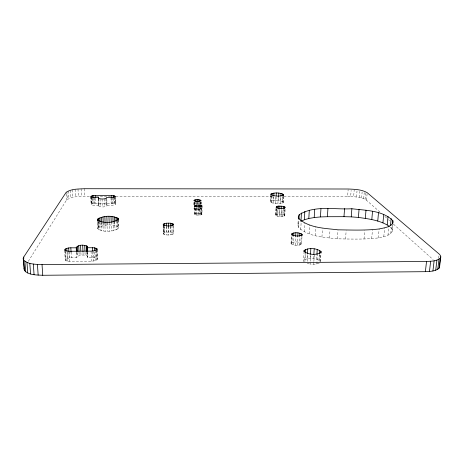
<?xml version="1.0" encoding="UTF-8"?>
<svg xmlns="http://www.w3.org/2000/svg" width="464" height="464" viewBox="0 0 464 464"><rect width="100%" height="100%" fill="white"/><g stroke="black" fill="none" stroke-linecap="round" stroke-linejoin="round"><path stroke-width="0.35" stroke-dasharray="2.32 1.74" d="M193.882 204.868L193.906 200.541M194.126 204.496L194.149 200.181M198.795 207.576L201.132 208.458L199.039 209.357L196.191 209.363L194.19 208.846L194.196 207.402M194.213 204.514L194.236 200.9M202.066 205.97L201.985 214.119L200.999 214.855L198.372 215.163L195.669 214.867L194.486 214.136L194.532 205.981M194.828 214.536L194.874 206.364M194.868 204.914L194.88 202.756M195.008 209.154L195.019 207.71M195.037 204.09L195.06 201.202M194.486 214.136L195.501 213.411L195.547 206.637M195.669 214.867L195.727 206.677M195.999 203.992L196.005 202.559M196.191 209.363L196.202 207.913M196.226 204.293L196.249 201.399M195.501 213.411L196.661 213.185L196.701 207.779M196.893 215.087L196.951 206.892M197.397 203.916L197.409 202.484M197.623 209.438L197.635 207.988M197.664 204.369L197.681 201.475M196.661 213.185L198.105 213.104L198.145 207.698M198.372 215.163L198.435 206.967M198.824 203.992L198.836 202.553M199.039 209.357L199.05 207.913M199.079 204.293L199.102 201.399M201.985 214.119L199.566 213.185L199.613 207.773M199.833 215.081L199.897 207.57M200.001 204.189L200.013 202.756M200.17 209.148L200.181 207.704M200.216 204.09L200.239 201.196M200.825 204.491L200.866 200.175M200.784 213.399L200.842 207.309M200.947 204.508L200.976 200.9M200.999 214.855L201.069 206.671M201.173 204.137L201.208 200.541M201.637 213.724L201.701 206.944M201.753 214.525L201.834 206.358M301.542 244.232L301.559 243.571C298.688 241.541 294.211 241.297 291.119 242.974L291.061 243.629C293.921 245.694 298.462 245.943 301.542 244.232L302.064 234.975M97.811 228.758L97.829 228.143C103.368 224.135 112.862 223.781 118.633 227.453L118.674 228.068C113.268 232.209 103.46 232.574 97.811 228.758L97.469 219.924M283.481 196.591L283.127 202.745C279.287 204.311 274.236 204.241 270.634 202.113L270.947 194.515M270.634 202.113L271.034 195.286M271.486 202.751L271.8 195.129M270.779 201.48L271.834 200.964L272.032 196.162M273.139 203.273L273.458 195.634M271.834 200.964L273.621 200.622L273.795 196.51M275.361 203.626L275.686 195.97M273.621 200.622L275.981 200.494L276.155 196.388M275.715 215.354L275.807 214.861C278.562 213.649 282.274 213.73 284.855 215.337L284.792 215.835C282.037 217.071 278.284 216.99 275.715 215.354L276.068 207.222M275.807 214.861L276.126 207.425M276.347 215.853L276.701 207.704M276.561 214.455L276.799 209.061M277.907 203.76L278.249 196.098M277.553 216.259L277.913 208.092M277.861 214.182L278.069 209.467M283.22 202.107L282.338 201.475L278.481 200.622L278.632 197.194M279.171 216.531L279.537 208.359M279.572 214.078L279.786 209.368M280.297 203.626L280.645 195.976M280.679 200.964L280.865 196.846M281.016 216.63L281.393 208.452M281.393 214.171L281.613 209.461M282.1 203.267L282.454 195.634M282.338 201.475L282.559 196.661M283.127 202.745L283.481 195.129M282.75 216.526L283.133 208.353M282.999 214.443L283.249 209.049M284.049 216.241L284.438 208.087M284.206 214.844L284.461 209.438M284.792 215.835L285.18 207.692M291.061 243.629L291.537 234.39M291.119 242.974L291.595 233.757M291.839 244.284L292.314 235.022M293.265 244.824L293.747 235.538M295.15 245.178L295.643 235.88M392.95 223.457L392.167 231.461C389.424 236.228 383.148 236.727 378.317 237.899C364.756 239.615 351.022 239.024 337.386 238.832C324.232 237.232 308.722 236.971 298.538 227.395L297.9 225.162L298.207 219.495M297.285 245.299L297.789 236.002M298.538 227.395L299.002 218.805M299.263 245.154L299.779 235.863M300.73 229.674L301.211 220.992M300.73 244.777L301.252 235.503M304.332 231.838L304.836 223.074M304.111 251.482L303.537 261.4L303.566 260.263C308.421 257.271 315.787 257.909 320.328 261.267L320.792 254.197M304.842 259.33L305.167 253.704M304.883 261.829L305.422 252.578M307.133 258.692L307.383 254.487M307.313 261.331L307.777 253.477M309.186 233.827L309.714 224.988M310.236 258.442L310.445 254.945M319.168 263.372L313.699 264.3L310.248 264.091L310.381 261.945M310.422 261.232L310.857 254.075M313.594 258.639L313.815 255.142M315.12 235.579L315.677 226.681M313.699 264.3L313.832 262.154M313.879 261.435L314.279 254.997M316.616 259.237L316.883 255.026M316.86 264.039L317.498 254.028M318.965 260.142L319.331 254.51M319.307 261.232L319.818 253.39M321.941 237.04L322.486 228.775M320.438 261.708L321.042 252.474M329.44 238.142L329.968 230.538M337.386 238.832L337.995 230.515M283.875 196.289L347.629 196.301L348.133 189.672M345.529 239.047L346.167 230.724M347.629 196.301L350.674 196.376L351.132 190.408M379.987 212.1L365.388 199.317L361.636 197.954L353.661 196.591L354.189 189.962M356.532 196.939L357.013 190.959M359.217 197.397L359.704 191.406M361.636 197.954L362.129 191.945M363.718 198.598L364.223 192.572M365.388 199.317L366.009 191.922M366.56 200.1L367.076 194.022M364.025 238.948L364.733 230.649M371.687 238.653L372.482 229.68M378.317 237.899L379.134 228.961M383.78 236.733L384.621 227.853M387.968 235.236L388.82 226.415M390.792 233.456L391.645 224.709M392.167 231.461L392.387 225.73M438.666 258.297L439.008 255.473M87.748 256.778L87.592 256.093C84.425 254.562 78.602 254.202 76.722 257.746C72.981 258.117 68.249 256.888 65.157 259.625L65.25 260.333L66.143 260.907L69.745 261.418L91.472 261.249L95.485 260.681L97.486 259.382L97.301 258.686L94.778 257.752L87.418 257.665L87.748 256.778L87.563 252.52M98.356 197.966L98.989 206.416C101.512 207.135 104.644 207.35 106.917 205.871L106.848 197.455M98.658 205.877L98.664 199.607M297.9 225.162L298.764 223.126L300.417 221.763M28.316 261.331L66.456 200.187C73.005 195.437 82.041 196.591 89.72 196.255M163.142 225.278L163.218 233.549L163.589 234.152L166.309 234.975L170.346 234.958L173.107 234.111L173.513 233.502L173.478 224.553M163.218 233.549L164.772 232.447L168.409 231.983L172.016 232.418L173.513 233.502M107.12 205.337L112.856 205.25L115.687 204.276L115.449 196.446M98.884 205.343L93.194 205.268L91.257 204.705L91.13 204.293L92.672 203.551L95.7 203.244L113.523 203.313L115.501 203.864L115.687 204.276M194.851 207.785L193.859 208.469L194.19 208.846M96.239 196.255L110.728 196.255M115.797 196.255L272.281 196.284M275.981 200.494L278.481 200.622M198.105 213.104L199.566 213.185M350.674 196.376L353.661 196.591M307.185 263.471L310.248 264.091M384.818 216.421L388.037 219.304M388.577 219.785L389.65 220.742M393.408 224.106L433.15 259.631M390.34 227.053L392.039 229.309M67.147 251.157L67.692 261.284M67.025 252.613L67.332 258.338M65.598 250.792L66.143 260.907M65.523 251.749L65.911 258.918M64.641 250.282L65.25 260.333M66.886 191.702L67.286 199.381M69.211 251.285L69.745 261.418M66.12 193.882L66.456 200.187M68.916 252.225L69.217 257.938M70.174 190.35L70.563 197.966M68.289 190.988L68.684 198.633M71.067 252.074L71.363 257.787M77.633 252.619L77.807 256.163M76.891 252.59L77.099 256.853M76.438 252.039L76.722 257.746M72.477 189.793L72.854 197.386M78.004 189.005L78.358 196.556M80.887 252.387L81.02 255.212M79.013 252.062L79.182 255.594M75.104 189.341L75.475 196.91M85.005 252.358L85.132 255.183M81.096 188.79L81.438 196.33M82.998 252.236L83.131 255.061M87.435 252.555L87.592 256.093M87.162 251.969L87.418 257.665M84.315 188.72L84.645 196.255M86.513 252.01L86.669 255.542M91.043 251.14L91.472 261.249M95.074 250.601L95.485 260.681M92.87 197.374L93.194 205.268M92.475 198.575L92.672 203.551M94.546 252.056L94.778 257.752M91.663 197.154L91.988 205.042M91.379 197.473L91.64 203.887M90.932 196.835L91.257 204.705M93.212 250.989L93.629 261.087M90.799 196.44L91.13 204.293M92.516 251.935L92.754 257.63M98.066 222.128L98.275 227.528M97.863 220.475L98.206 229.332M95.503 198.279L95.7 203.244M97.092 249.354L97.486 259.382M96.964 250.113L97.301 258.686M94.441 197.455L94.76 205.349M96.431 250.032L96.837 260.089M96.06 250.995L96.344 258.123M93.873 198.354L94.076 203.325M101.541 222.65L101.668 226.003M101.193 221.775L101.523 230.678M100.044 198.859L100.34 206.811M100.091 222.418L100.241 226.449M99.76 221.415L100.096 230.306M98.687 198.482L98.989 206.416M98.919 222.244L99.099 226.96M98.641 220.98L98.977 229.854M104.209 198.859L104.493 206.805M105.096 223.184L105.171 225.353M104.823 222.215L105.142 231.136M103.228 222.958L103.327 225.632M102.068 198.998L102.358 206.95M102.892 222.047L103.217 230.962M106.645 197.966L106.917 205.871M107.085 223.004L107.161 225.173M106.946 222.273L107.254 231.194M105.891 198.482L106.163 206.41M111.812 198.273L111.969 203.232M110.977 197.455L111.232 205.332M111.157 222.024L111.447 230.927M109.104 222.204L109.405 231.118M116.145 220.928L116.412 229.784M115.263 196.052L115.501 203.864M114.991 196.835L115.229 204.682M114.544 197.154L114.741 203.534M113.999 197.159L114.237 205.018M114.718 221.374L114.997 230.248M114.718 221.972L114.828 225.597M113.373 198.354L113.523 203.313M112.613 197.374L112.856 205.25M113.042 221.74L113.326 230.631M118.436 219.959L118.674 228.068M118.036 219.872L118.297 228.677M117.264 220.423L117.525 229.257M117.241 221.693L117.38 226.386M166.379 226.635L166.414 232.11M166.245 225.962L166.309 234.975M164.732 226.96L164.772 232.447M164.604 225.643L164.674 234.645M163.601 226.757L163.653 232.945M163.514 225.168L163.589 234.152M168.374 226.507L168.409 231.983M168.27 226.072L168.328 235.091M173.072 225.139L173.107 234.111M171.958 225.62L171.999 234.616M170.369 226.618L170.398 232.093M170.3 225.951L170.346 234.958"/><path stroke-width="0.7" d="M194.776 206.95L194.787 205.593L196.719 205.071L199.636 205.071L202.066 205.97L201.069 206.671L198.435 206.967L194.874 206.364L194.532 205.981L194.787 205.593M194.886 201.324L194.897 199.885L196.028 199.688L198.853 199.688L201.208 200.541L199.102 201.399L196.249 201.399L193.906 200.541L194.897 199.885M195.547 206.637L195.553 205.279M196.011 201.84L196.028 199.688M196.707 207.101L196.719 205.071M197.415 201.765L197.432 199.619M198.151 207.019L198.163 204.995M198.836 201.84L198.853 199.688M199.619 207.095L199.636 205.071M200.03 201.318L200.042 199.885M200.842 207.309L200.86 205.279M201.701 206.944L201.712 205.587M304.135 250.386L304.111 251.482C308.711 254.823 316.146 255.444 321.042 252.474L320.978 251.372C316.338 248.124 309.065 247.515 304.135 250.386L304.053 251.795M302.081 234.343L302.064 234.975C298.938 236.623 294.454 236.379 291.537 234.39L291.595 233.757C294.727 232.151 299.152 232.383 302.081 234.343L302 235.758M97.486 219.339L97.469 219.924C103.228 223.602 112.88 223.271 118.419 219.281L118.378 218.695C112.503 215.157 103.153 215.482 97.486 219.339L97.539 220.69M271.034 195.286L271.086 193.906C274.972 192.45 279.908 192.519 283.574 194.52L283.51 195.901M272.061 195.477L272.148 193.413M273.824 195.825L273.94 193.088M276.184 195.704L276.306 192.966M276.828 208.382L276.915 206.358L278.22 206.097L283.376 206.352L285.244 207.211L285.18 207.692C282.39 208.875 278.684 208.8 276.068 207.222L276.915 206.358M278.098 208.794L278.22 206.097M278.661 196.51L278.812 193.088M279.815 208.696L279.937 206.004M280.894 196.162L281.022 193.418M281.642 208.788L281.77 206.097M282.588 195.976L282.686 193.911M283.284 208.377L283.376 206.352M284.496 208.765L284.594 206.741M292.314 235.358L292.424 233.241M293.747 235.712L293.892 232.887M295.667 236.28L295.858 232.754M298.282 218.08L298.358 216.659L299.222 214.704C314.644 205.001 334.672 209.815 351.88 208.742C365.51 210.499 382.69 210.221 392.875 220.725L393.014 222.79C390.183 227.447 383.943 227.818 379.134 228.961C365.51 230.602 351.735 230.016 338.041 229.819C324.852 228.242 309.424 228.091 299.002 218.805L298.358 216.659M297.778 236.396L297.969 232.87M298.99 218.915L299.222 214.704M299.686 236.031L299.843 233.206M300.974 221.311L301.432 212.964M301.159 235.834L301.281 233.711M301.536 221.055L304.367 219.756L304.836 211.474M305.248 252.3L305.411 249.487M304.367 219.756L308.815 218.492L309.302 210.262M307.423 253.785L307.713 248.878M310.491 254.243L310.828 248.64M308.815 218.492L314.203 217.541L314.708 209.357M313.855 254.44L314.203 248.837M316.929 254.324L317.243 249.412M314.203 217.541L320.421 216.937L320.949 208.783M319.377 253.802L319.609 250.282M320.885 252.781L320.978 251.372M320.421 216.937L327.387 216.717L327.938 208.58M327.387 216.717L343.969 216.676L344.578 208.556M343.969 216.676L351.242 216.862L351.88 208.742M389.302 226.322C380.254 220.249 368.955 218.927 358.399 217.43L359.066 209.293M365.301 218.341L365.997 210.175M371.803 219.571L372.528 211.358M377.748 221.084L378.496 212.819M382.945 222.859L383.722 214.525M387.22 224.854L388.02 216.444M390.479 225.637L391.164 218.561M392.596 223.584L392.875 220.725M425.366 271.678L426.544 261.476C431.184 261.151 436.63 261.383 440.313 258.077L440.8 256.836L440.429 255.484L439.182 254.057L367.192 192.67C361.514 189.37 354.577 189.306 348.18 189.01L84.315 188.72C78.23 189.132 71.16 188.668 66.05 192.479L23.728 257.044L23.2 258.558L24.383 270.5C29.006 275.314 36.563 274.926 42.74 275.28L425.366 271.678C430 271.353 435.476 271.533 439.089 268.134L439.576 266.841L440.8 256.836M429.449 271.481L430.644 261.284M432.918 270.988L434.124 260.82M435.713 270.245L436.931 260.107M437.784 269.282L439.008 259.179M439.089 268.134L440.313 258.077M283.574 194.52L283.481 195.129C279.606 196.626 274.601 196.562 270.947 194.515L271.086 193.906M23.977 269.021L24.325 267.972M87.133 251.256L87.157 246.187C83.955 244.731 78.219 244.313 76.229 247.759L76.403 251.326M98.583 197.455L98.687 198.482C101.227 199.172 104.336 199.392 106.645 197.966L106.848 197.455L112.613 197.374L115.449 196.446L113.28 195.518L95.393 195.437L92.359 195.727L90.799 196.44L90.932 196.835L92.87 197.374L98.583 197.455L98.635 198.888M163.577 224.008L163.137 224.588L163.514 225.168L168.27 226.072L171.958 225.62L173.478 224.553L173.078 223.973L170.352 223.196L166.356 223.213L163.577 224.008L163.595 226.067M76.229 247.759C72.465 248.13 67.767 246.912 64.6 249.562L64.699 250.235L65.598 250.792L69.211 251.285L91.043 251.14L95.074 250.601L97.092 249.354L96.906 248.681L94.372 247.782L86.971 247.695M23.2 258.558L23.6 259.979C28.333 264.671 35.85 264.231 42.033 264.596L426.544 261.476M351.242 216.862L358.399 217.43M439.338 265.901L439.576 266.841M24.876 261.278L25.659 271.846M23.728 257.044L23.832 258.431M23.6 259.979L24.383 270.5M26.97 262.409L27.747 273.023M29.812 263.343L30.572 273.992M33.327 264.039L34.069 274.711M37.433 264.468L38.158 275.152M42.033 264.596L42.74 275.28M66.793 248.321L66.949 251.181M65.366 248.878L65.482 251.03M68.689 247.938L68.875 251.511M70.847 247.793L71.067 252.074M77.326 246.245L77.569 251.204M76.612 246.906L76.821 251.169M80.55 245.328L80.817 250.978M78.706 245.7L78.979 251.355M84.686 245.305L84.941 250.949M82.673 245.183L82.969 251.534M87.313 246.842L87.47 250.392M87.157 246.187L87.377 251.14M86.229 245.653L86.478 251.308M92.359 195.727L92.417 197.154M94.372 247.782L94.488 250.63M91.321 196.046L91.379 197.473M92.336 247.66L92.481 251.221M97.939 218.747L98.014 220.777M95.393 195.437L95.474 197.565M96.906 248.681L96.964 250.113M95.944 248.141L96.031 250.282M93.763 195.512L93.85 197.647M101.343 217.285L101.517 221.978M99.917 217.709L100.067 221.746M98.762 218.202L98.89 221.572M104.864 216.665L105.067 222.459M103.008 216.932L103.205 222.285M106.859 216.497L107.062 222.279M111.725 195.443L111.789 197.565M111.012 216.485L111.203 222.268M108.959 216.433L109.15 222.215M115.983 217.251L116.104 221.264M114.504 195.733L114.544 197.154M114.562 216.903L114.695 221.247M113.28 195.518L113.349 197.647M112.891 216.647L113.054 221.711M118.378 218.695L118.419 220.04M117.931 218.155L117.989 220.174M117.119 217.668L117.201 220.354M166.356 223.213L166.373 225.951M164.708 223.532L164.72 225.591M168.357 223.091L168.374 226.507M173.078 223.973L173.084 225.347M171.982 223.509L171.987 225.562M170.352 223.196L170.363 225.933"/></g></svg>
